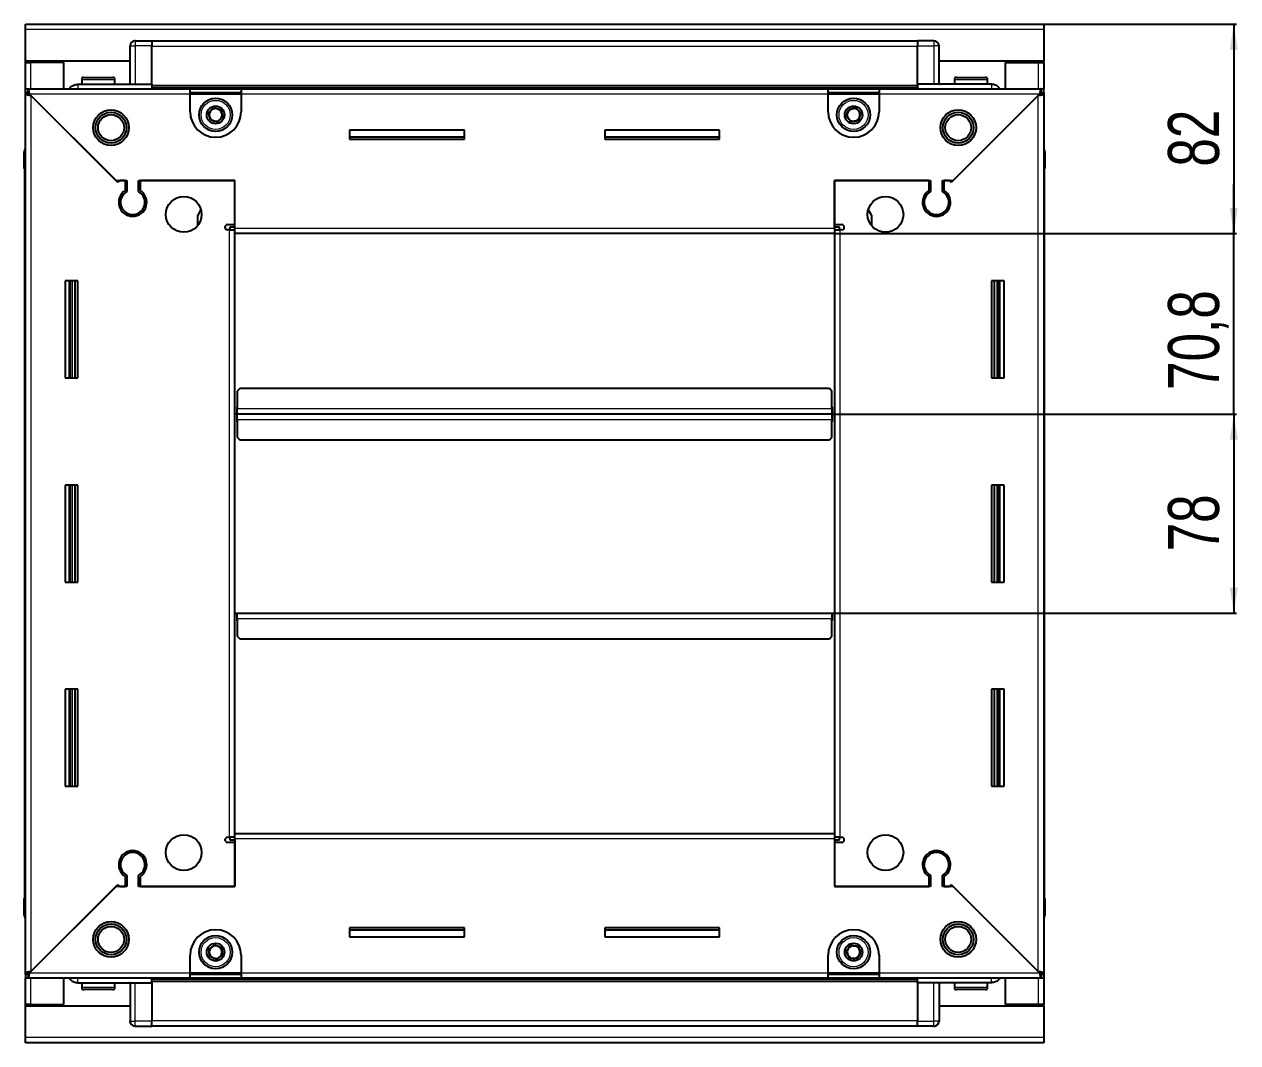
# Model space of a CAD drawing. Header units: millimetres. Extents: x 1021 to 2493, y 561 to 1511.
# Drawn here: x 2017.1 to 2492.7, y 943.2 to 1342.2 of the extents above; entities that cross this region are included whole.
import ezdxf

# ---------------------------------------------------------------- set-up
doc = ezdxf.new("R2010")
doc.units = ezdxf.units.MM
doc.layers.add('FORMAT', color=7, linetype='Continuous')
doc.styles.add('SLDTEXTSTYLE0', font='TXT', dxfattribs={"width": 0.75})
doc.dimstyles.new('SLDDIMSTYLE0', dxfattribs={"dimtxt": 20, "dimasz": 10, "dimexe": 0, "dimexo": 0.0625, "dimgap": 5, "dimtad": 2, "dimdec": 1, "dimrnd": 1e-09, "dimzin": 12, "dimdsep": 46, "dimtxsty": 'SLDTEXTSTYLE0', "dimsah": 1, "dimcen": 0.09, "dimadec": 0, "dimazin": 3, "dimtfac": 1, "dimtofl": 0, "dimtmove": 0, "dimatfit": 3, "dimfxl": 0, "dimfrac": 2, "dimtolj": 1, "dimtzin": 12, "dimarcsym": 0})
doc.dimstyles.new('SLDDIMSTYLE1', dxfattribs={"dimtxt": 20, "dimasz": 10, "dimexe": 0, "dimexo": 0.0625, "dimgap": 5, "dimtad": 2, "dimdec": 1, "dimrnd": 1e-09, "dimzin": 12, "dimdsep": 46, "dimtxsty": 'SLDTEXTSTYLE0', "dimsah": 1, "dimcen": 0.09, "dimadec": 0, "dimazin": 3, "dimtfac": 1, "dimtmove": 0, "dimatfit": 0, "dimfxl": 0, "dimfrac": 2, "dimtolj": 1, "dimtzin": 12, "dimarcsym": 0})

# ---------------------------------------------------------------- blocks, each defined once
blk = doc.blocks.new('_D_5')
at = {"layer": 'FORMAT'}
for p, q in [((2416.64, 1342.16), (2492.13, 1342.16)), ((2491.13, 1342.16), (2491.13, 1260.16)), ((2334.64, 1260.16), (2492.13, 1260.16))]:
    blk.add_line(p, q, dxfattribs=at)
for points in [[(2491.13, 1342.16), (2489.6, 1332.16), (2492.67, 1332.16)], [(2491.13, 1260.16), (2492.67, 1270.16), (2489.6, 1270.16)]]:
    blk.add_solid(points, dxfattribs=at)
at = {"layer": 'FORMAT', "insert": (2465.35, 1286.39), "char_height": 20, "attachment_point": 1, "rotation": 90, "style": 'SLDTEXTSTYLE0'}
blk.add_mtext('82', dxfattribs=at)
blk = doc.blocks.new('_D_6')
at = {"layer": 'FORMAT'}
for p, q in [((2491.13, 1260.16), (2491.13, 1279.39)), ((2334.64, 1260.16), (2492.13, 1260.16)), ((2491.13, 1189.41), (2491.13, 1260.16)), ((2333.64, 1189.41), (2492.13, 1189.41)), ((2491.13, 1189.41), (2491.13, 1170.18))]:
    blk.add_line(p, q, dxfattribs=at)
for points in [[(2491.13, 1260.16), (2492.67, 1270.16), (2489.6, 1270.16)], [(2491.13, 1189.41), (2489.6, 1179.41), (2492.67, 1179.41)]]:
    blk.add_solid(points, dxfattribs=at)
at = {"layer": 'FORMAT', "insert": (2465.35, 1198.93), "char_height": 20, "attachment_point": 1, "rotation": 90, "style": 'SLDTEXTSTYLE0'}
blk.add_mtext('70,8', dxfattribs=at)
blk = doc.blocks.new('_D_7')
at = {"layer": 'FORMAT'}
for p, q in [((2333.64, 1189.41), (2492.13, 1189.41)), ((2491.13, 1189.41), (2491.13, 1111.46)), ((2333.64, 1111.46), (2492.13, 1111.46))]:
    blk.add_line(p, q, dxfattribs=at)
for points in [[(2491.13, 1189.41), (2489.6, 1179.41), (2492.67, 1179.41)], [(2491.13, 1111.46), (2492.67, 1121.46), (2489.6, 1121.46)]]:
    blk.add_solid(points, dxfattribs=at)
at = {"layer": 'FORMAT', "insert": (2465.35, 1135.66), "char_height": 20, "attachment_point": 1, "rotation": 90, "style": 'SLDTEXTSTYLE0'}
blk.add_mtext('78', dxfattribs=at)

msp = doc.modelspace()

# ---------------------------------------------------------------- linework, layer by layer
at = {"color": 7, "linetype": 'Continuous', "lineweight": 25}
for p, q in [((2017.63, 1340.06), (2017.63, 1342.16)), ((2017.63, 1342.16), (2416.63, 1342.16)), ((2416.63, 1342.16), (2416.63, 1340.06)), ((2017.63, 1327.66), (2017.63, 1340.06)), ((2416.63, 1340.06), (2416.63, 1327.66)), ((2058.63, 1318.66), (2058.63, 1333.66)), ((2059.31, 1335.16), (2059.31, 1335.16)), ((2060.63, 1335.66), (2067.13, 1335.66)), ((2060.63, 1335.66), (2067.13, 1335.66)), ((2067.13, 1335.66), (2067.13, 1335.66)), ((2067.13, 1335.66), (2067.13, 1335.66)), ((2067.13, 1335.66), (2067.13, 1333.66)), ((2367.13, 1335.51), (2067.13, 1335.51)), ((2067.13, 1318.66), (2067.13, 1333.66)), ((2367.13, 1335.66), (2367.13, 1335.66)), ((2373.63, 1335.66), (2367.13, 1335.66)), ((2373.63, 1335.66), (2367.13, 1335.66)), ((2367.13, 1335.66), (2367.13, 1333.66)), ((2367.13, 1318.66), (2367.13, 1333.66)), ((2375.63, 1333.66), (2375.63, 1333.66)), ((2375.63, 1318.66), (2375.63, 1333.66)), ((2058.63, 1327.66), (2017.63, 1327.66)), ((2017.63, 1327.16), (2017.63, 1327.66)), ((2017.63, 1316.91), (2017.63, 1327.16)), ((2017.63, 1327.16), (2019.73, 1327.16)), ((2019.13, 1327.16), (2019.13, 1327.66)), ((2032.63, 1327.16), (2019.73, 1327.16)), ((2032.63, 1316.91), (2032.63, 1327.16)), ((2416.63, 1327.66), (2375.63, 1327.66)), ((2401.63, 1316.91), (2401.63, 1327.16)), ((2401.63, 1327.16), (2414.53, 1327.16)), ((2414.53, 1327.16), (2416.63, 1327.16)), ((2415.13, 1327.16), (2415.13, 1327.66)), ((2416.63, 1327.16), (2416.63, 1327.66)), ((2416.63, 1327.16), (2416.63, 1316.91)), ((2038.13, 1318.66), (2067.13, 1318.66)), ((2039.63, 1320.56), (2039.63, 1318.66)), ((2040.43, 1321.36), (2051.83, 1321.36)), ((2052.63, 1318.66), (2052.63, 1320.56)), ((2067.13, 1318.66), (2067.13, 1318.16)), ((2067.13, 1317.51), (2367.13, 1317.51)), ((2396.13, 1318.66), (2367.13, 1318.66)), ((2367.13, 1318.66), (2367.13, 1318.16)), ((2381.63, 1320.56), (2381.63, 1318.66)), ((2382.43, 1321.36), (2393.83, 1321.36)), ((2394.63, 1318.66), (2394.63, 1320.56)), ((2017.63, 1315.41), (2017.63, 1316.91)), ((2017.63, 1316.91), (2018.63, 1316.91)), ((2017.63, 1314.91), (2017.63, 1315.41)), ((2017.63, 1315.41), (2018.63, 1315.41)), ((2017.63, 970.41), (2017.63, 1314.91)), ((2019.13, 1314.91), (2017.63, 1314.91)), ((2018.63, 1315.41), (2018.63, 1316.91)), ((2018.63, 1316.91), (2082.13, 1316.91)), ((2019.23, 1314.81), (2053.13, 1280.91)), ((2053.83, 1280.21), (2019.73, 1314.31)), ((2082.13, 1314.81), (2082.13, 1316.91)), ((2082.13, 1316.91), (2102.13, 1316.91)), ((2082.13, 1315.41), (2102.13, 1315.41)), ((2082.13, 1307.91), (2082.13, 1314.81)), ((2102.13, 1316.91), (2102.13, 1314.81)), ((2102.13, 1316.91), (2332.13, 1316.91)), ((2102.13, 1314.81), (2102.13, 1307.91)), ((2332.13, 1314.81), (2332.13, 1316.91)), ((2332.13, 1316.91), (2352.13, 1316.91)), ((2332.13, 1315.41), (2352.13, 1315.41)), ((2332.13, 1307.91), (2332.13, 1314.81)), ((2352.13, 1316.91), (2352.13, 1314.81)), ((2352.13, 1316.91), (2415.63, 1316.91)), ((2352.13, 1314.81), (2352.13, 1307.91)), ((2414.53, 1314.31), (2380.43, 1280.21)), ((2381.13, 1280.91), (2415.03, 1314.81)), ((2415.13, 1314.91), (2416.63, 1314.91)), ((2415.63, 1315.41), (2415.63, 1316.91)), ((2415.63, 1316.91), (2416.63, 1316.91)), ((2415.63, 1315.41), (2416.63, 1315.41)), ((2416.63, 1315.41), (2416.63, 1316.91)), ((2416.63, 1315.41), (2416.63, 1314.91)), ((2416.63, 1314.91), (2416.63, 970.41)), ((2189.63, 1300.66), (2144.63, 1300.66)), ((2144.63, 1300.66), (2144.63, 1297.16)), ((2189.63, 1297.16), (2189.63, 1300.66)), ((2289.63, 1300.66), (2244.63, 1300.66)), ((2244.63, 1300.66), (2244.63, 1297.16)), ((2289.63, 1297.16), (2289.63, 1300.66)), ((2189.63, 1297.91), (2144.63, 1297.91)), ((2144.63, 1297.16), (2189.63, 1297.16)), ((2289.63, 1297.91), (2244.63, 1297.91)), ((2244.63, 1297.16), (2289.63, 1297.16)), ((2416.63, 1293.49), (2416.63, 1293.49)), ((2017.13, 1292.16), (2017.13, 1285.66)), ((2017.13, 1285.66), (2017.13, 1292.16)), ((2417.13, 1292.16), (2417.13, 1285.66)), ((2417.13, 1285.66), (2417.13, 1292.16)), ((2017.13, 1285.66), (2017.13, 1285.66)), ((2017.63, 1285.66), (2017.13, 1285.66)), ((2017.28, 1285.66), (2017.28, 999.66)), ((2416.63, 1285.66), (2417.13, 1285.66)), ((2416.98, 999.66), (2416.98, 1285.66)), ((2417.13, 1285.66), (2417.13, 1285.66)), ((2417.13, 1285.66), (2417.13, 1285.66)), ((2053.13, 1280.91), (2057.33, 1280.91)), ((2054.53, 1280.91), (2053.83, 1280.21)), ((2056.63, 1280.91), (2054.53, 1280.91)), ((2056.63, 1280.91), (2056.63, 1277.02)), ((2057.33, 1280.91), (2057.33, 1276.63)), ((2061.93, 1280.91), (2099.63, 1280.91)), ((2061.93, 1276.63), (2061.93, 1280.91)), ((2062.63, 1277.02), (2062.63, 1280.91)), ((2099.63, 1280.91), (2062.63, 1280.91)), ((2099.63, 1262.26), (2099.63, 1280.91)), ((2099.63, 1263.66), (2099.63, 1280.91)), ((2334.63, 1280.91), (2372.33, 1280.91)), ((2334.63, 1262.26), (2334.63, 1280.91)), ((2334.63, 1280.91), (2334.63, 1263.66)), ((2371.63, 1280.91), (2334.63, 1280.91)), ((2371.63, 1280.91), (2371.63, 1277.02)), ((2372.33, 1280.91), (2372.33, 1276.63)), ((2376.93, 1280.91), (2381.13, 1280.91)), ((2376.93, 1276.63), (2376.93, 1280.91)), ((2379.73, 1280.91), (2377.63, 1280.91)), ((2377.63, 1277.02), (2377.63, 1280.91)), ((2380.43, 1280.21), (2379.73, 1280.91)), ((2057.63, 1268.05), (2057.63, 1267.29)), ((2086.37, 1269.56), (2085.13, 1267.41)), ((2085.13, 1263.33), (2085.13, 1267.41)), ((2349.13, 1267.41), (2347.9, 1269.56)), ((2349.13, 1267.41), (2349.13, 1263.33)), ((2376.63, 1268.05), (2376.63, 1267.29)), ((2096.78, 1263.66), (2099.63, 1263.66)), ((2097.53, 1261.66), (2096.78, 1261.66)), ((2097.53, 1261.66), (2099.63, 1261.66)), ((2099.63, 1262.66), (2097.63, 1262.66)), ((2097.63, 1262.66), (2097.63, 1261.66)), ((2099.63, 1260.16), (2099.63, 1262.26)), ((2334.63, 1263.66), (2337.48, 1263.66)), ((2336.63, 1262.66), (2334.63, 1262.66)), ((2334.63, 1262.26), (2334.63, 1260.16)), ((2334.63, 1261.66), (2336.73, 1261.66)), ((2336.63, 1261.66), (2336.63, 1262.66)), ((2337.48, 1261.66), (2336.73, 1261.66)), ((2334.63, 1260.16), (2099.63, 1260.16)), ((2099.63, 1025.16), (2099.63, 1260.16)), ((2334.63, 1260.16), (2334.63, 1025.16)), ((2038.13, 1241.66), (2033.13, 1241.66)), ((2033.13, 1241.66), (2033.13, 1203.66)), ((2035.28, 1203.66), (2035.28, 1241.66)), ((2037.08, 1203.66), (2037.08, 1241.66)), ((2037.11, 1203.66), (2037.11, 1241.66)), ((2038.13, 1203.66), (2038.13, 1241.66)), ((2396.13, 1241.66), (2396.13, 1203.66)), ((2401.13, 1241.66), (2396.13, 1241.66)), ((2397.16, 1241.66), (2397.16, 1203.66)), ((2397.19, 1241.66), (2397.19, 1203.66)), ((2398.98, 1241.66), (2398.98, 1203.66)), ((2401.13, 1203.66), (2401.13, 1241.66)), ((2033.13, 1203.66), (2038.13, 1203.66)), ((2396.13, 1203.66), (2401.13, 1203.66)), ((2101.63, 1199.41), (2100.63, 1198.41)), ((2100.63, 1198.41), (2100.63, 1191.51)), ((2332.63, 1199.41), (2101.63, 1199.41)), ((2333.63, 1198.41), (2332.63, 1199.41)), ((2333.63, 1191.51), (2333.63, 1198.41)), ((2100.38, 1189.41), (2099.63, 1189.41)), ((2100.63, 1192.26), (2100.38, 1192.26)), ((2100.38, 1192.26), (2100.38, 1189.41)), ((2100.38, 1189.41), (2100.38, 1186.56)), ((2100.63, 1189.41), (2100.63, 1191.51)), ((2100.63, 1187.31), (2100.63, 1189.41)), ((2333.63, 1189.41), (2100.63, 1189.41)), ((2333.88, 1192.26), (2333.63, 1192.26)), ((2333.63, 1191.51), (2333.63, 1189.41)), ((2333.63, 1189.41), (2333.63, 1187.31)), ((2333.88, 1189.41), (2333.88, 1192.26)), ((2333.88, 1186.56), (2333.88, 1189.41)), ((2334.63, 1189.41), (2333.88, 1189.41)), ((2100.38, 1186.56), (2100.63, 1186.56)), ((2100.63, 1187.31), (2100.63, 1180.41)), ((2333.63, 1180.41), (2333.63, 1187.31)), ((2333.63, 1186.56), (2333.88, 1186.56)), ((2100.63, 1180.41), (2101.63, 1179.41)), ((2101.63, 1179.41), (2332.63, 1179.41)), ((2332.63, 1179.41), (2333.63, 1180.41)), ((2038.13, 1161.66), (2033.13, 1161.66)), ((2033.13, 1161.66), (2033.13, 1123.66)), ((2035.28, 1123.66), (2035.28, 1161.66)), ((2037.08, 1123.66), (2037.08, 1161.66)), ((2037.11, 1123.66), (2037.11, 1161.66)), ((2038.13, 1123.66), (2038.13, 1161.66)), ((2396.13, 1161.66), (2396.13, 1123.66)), ((2401.13, 1161.66), (2396.13, 1161.66)), ((2397.16, 1161.66), (2397.16, 1123.66)), ((2397.19, 1161.66), (2397.19, 1123.66)), ((2398.98, 1161.66), (2398.98, 1123.66)), ((2401.13, 1123.66), (2401.13, 1161.66)), ((2033.13, 1123.66), (2038.13, 1123.66)), ((2396.13, 1123.66), (2401.13, 1123.66)), ((2099.63, 1111.46), (2100.38, 1111.46)), ((2100.38, 1111.46), (2100.38, 1108.61)), ((2100.38, 1108.61), (2100.63, 1108.61)), ((2100.63, 1109.36), (2100.63, 1111.46)), ((2100.63, 1111.46), (2333.63, 1111.46)), ((2100.63, 1109.36), (2100.63, 1102.46)), ((2333.63, 1111.46), (2333.63, 1109.36)), ((2333.63, 1102.46), (2333.63, 1109.36)), ((2333.63, 1108.61), (2333.88, 1108.61)), ((2333.88, 1108.61), (2333.88, 1111.46)), ((2333.88, 1111.46), (2334.63, 1111.46)), ((2100.63, 1102.46), (2101.63, 1101.46)), ((2101.63, 1101.46), (2332.63, 1101.46)), ((2332.63, 1101.46), (2333.63, 1102.46)), ((2038.13, 1081.66), (2033.13, 1081.66)), ((2033.13, 1081.66), (2033.13, 1043.66)), ((2035.28, 1043.66), (2035.28, 1081.66)), ((2037.08, 1043.66), (2037.08, 1081.66)), ((2037.11, 1043.66), (2037.11, 1081.66)), ((2038.13, 1043.66), (2038.13, 1081.66)), ((2396.13, 1081.66), (2396.13, 1043.66)), ((2401.13, 1081.66), (2396.13, 1081.66)), ((2397.16, 1081.66), (2397.16, 1043.66)), ((2397.19, 1081.66), (2397.19, 1043.66)), ((2398.98, 1081.66), (2398.98, 1043.66)), ((2401.13, 1043.66), (2401.13, 1081.66)), ((2033.13, 1043.66), (2038.13, 1043.66)), ((2396.13, 1043.66), (2401.13, 1043.66)), ((2096.78, 1023.66), (2097.53, 1023.66)), ((2099.63, 1023.66), (2097.53, 1023.66)), ((2097.63, 1023.66), (2097.63, 1022.66)), ((2097.63, 1022.66), (2099.63, 1022.66)), ((2099.63, 1023.06), (2099.63, 1025.16)), ((2099.63, 1025.16), (2334.63, 1025.16)), ((2099.63, 1023.06), (2099.63, 1004.41)), ((2334.63, 1025.16), (2334.63, 1023.06)), ((2336.73, 1023.66), (2334.63, 1023.66)), ((2334.63, 1023.06), (2334.63, 1004.41)), ((2334.63, 1022.66), (2336.63, 1022.66)), ((2336.63, 1022.66), (2336.63, 1023.66)), ((2336.73, 1023.66), (2337.48, 1023.66)), ((2057.63, 1018.04), (2057.63, 1017.28)), ((2099.63, 1021.66), (2096.78, 1021.66)), ((2099.63, 1004.41), (2099.63, 1021.66)), ((2334.63, 1021.66), (2334.63, 1004.41)), ((2337.48, 1021.66), (2334.63, 1021.66)), ((2376.63, 1018.04), (2376.63, 1017.28)), ((2056.63, 1008.3), (2056.63, 1004.41)), ((2057.33, 1008.7), (2057.33, 1004.41)), ((2061.93, 1004.41), (2061.93, 1008.7)), ((2062.63, 1004.41), (2062.63, 1008.3)), ((2371.63, 1008.3), (2371.63, 1004.41)), ((2372.33, 1008.7), (2372.33, 1004.41)), ((2376.93, 1004.41), (2376.93, 1008.7)), ((2377.63, 1004.41), (2377.63, 1008.3)), ((2053.13, 1004.41), (2019.23, 970.51)), ((2019.73, 971.01), (2053.83, 1005.11)), ((2057.33, 1004.41), (2053.13, 1004.41)), ((2053.83, 1005.11), (2054.53, 1004.41)), ((2054.53, 1004.41), (2056.63, 1004.41)), ((2099.63, 1004.41), (2061.93, 1004.41)), ((2062.63, 1004.41), (2099.63, 1004.41)), ((2372.33, 1004.41), (2334.63, 1004.41)), ((2334.63, 1004.41), (2371.63, 1004.41)), ((2381.13, 1004.41), (2376.93, 1004.41)), ((2377.63, 1004.41), (2379.73, 1004.41)), ((2379.73, 1004.41), (2380.43, 1005.11)), ((2380.43, 1005.11), (2414.53, 971.01)), ((2415.03, 970.51), (2381.13, 1004.41)), ((2017.13, 993.16), (2017.13, 999.66)), ((2017.13, 999.66), (2017.13, 999.66)), ((2017.13, 999.66), (2017.13, 999.66)), ((2017.13, 999.66), (2017.13, 993.16)), ((2017.63, 999.66), (2017.13, 999.66)), ((2416.63, 999.66), (2417.13, 999.66)), ((2417.13, 999.66), (2417.13, 999.66)), ((2417.13, 993.16), (2417.13, 999.66)), ((2417.13, 999.66), (2417.13, 993.16)), ((2017.63, 991.84), (2017.63, 991.84)), ((2189.63, 988.16), (2144.63, 988.16)), ((2144.63, 988.16), (2144.63, 984.66)), ((2144.63, 987.41), (2189.63, 987.41)), ((2144.63, 984.66), (2189.63, 984.66)), ((2189.63, 984.66), (2189.63, 988.16)), ((2289.63, 988.16), (2244.63, 988.16)), ((2244.63, 988.16), (2244.63, 984.66)), ((2244.63, 987.41), (2289.63, 987.41)), ((2244.63, 984.66), (2289.63, 984.66)), ((2289.63, 984.66), (2289.63, 988.16)), ((2082.13, 970.51), (2082.13, 977.41)), ((2102.13, 977.41), (2102.13, 970.51)), ((2332.13, 970.51), (2332.13, 977.41)), ((2352.13, 977.41), (2352.13, 970.51)), ((2017.63, 969.91), (2017.63, 970.41)), ((2019.13, 970.41), (2017.63, 970.41)), ((2082.13, 968.41), (2082.13, 970.51)), ((2102.13, 970.51), (2102.13, 968.41)), ((2332.13, 968.41), (2332.13, 970.51)), ((2352.13, 970.51), (2352.13, 968.41)), ((2415.13, 970.41), (2416.63, 970.41)), ((2416.63, 970.41), (2416.63, 969.91)), ((2017.63, 969.91), (2017.63, 968.41)), ((2018.63, 969.91), (2017.63, 969.91)), ((2017.63, 958.16), (2017.63, 968.41)), ((2018.63, 968.41), (2017.63, 968.41)), ((2018.63, 969.91), (2018.63, 968.41)), ((2082.13, 968.41), (2018.63, 968.41)), ((2032.63, 958.16), (2032.63, 968.41)), ((2038.13, 966.66), (2067.13, 966.66)), ((2039.63, 966.66), (2039.63, 964.76)), ((2052.63, 964.76), (2052.63, 966.66)), ((2058.63, 966.66), (2058.63, 951.66)), ((2367.13, 967.81), (2067.13, 967.81)), ((2067.13, 966.66), (2067.13, 967.16)), ((2067.13, 966.66), (2067.13, 951.66)), ((2102.13, 969.91), (2082.13, 969.91)), ((2102.13, 968.41), (2082.13, 968.41)), ((2332.13, 968.41), (2102.13, 968.41)), ((2352.13, 969.91), (2332.13, 969.91)), ((2352.13, 968.41), (2332.13, 968.41)), ((2415.63, 968.41), (2352.13, 968.41)), ((2367.13, 966.66), (2367.13, 967.16)), ((2396.13, 966.66), (2367.13, 966.66)), ((2367.13, 966.66), (2367.13, 951.66)), ((2375.63, 966.66), (2375.63, 951.66)), ((2381.63, 966.66), (2381.63, 964.76)), ((2394.63, 964.76), (2394.63, 966.66)), ((2401.63, 958.16), (2401.63, 968.41)), ((2415.63, 969.91), (2415.63, 968.41)), ((2416.63, 969.91), (2415.63, 969.91)), ((2416.63, 968.41), (2415.63, 968.41)), ((2416.63, 969.91), (2416.63, 968.41)), ((2416.63, 968.41), (2416.63, 958.16)), ((2044.21, 963.96), (2040.43, 963.96)), ((2051.83, 963.96), (2044.21, 963.96)), ((2389.43, 963.96), (2382.43, 963.96)), ((2393.83, 963.96), (2389.43, 963.96)), ((2019.73, 958.16), (2017.63, 958.16)), ((2017.63, 957.66), (2017.63, 958.16)), ((2017.63, 945.26), (2017.63, 957.66)), ((2017.63, 957.66), (2058.63, 957.66)), ((2019.13, 957.66), (2019.13, 958.16)), ((2019.73, 958.16), (2032.63, 958.16)), ((2375.63, 957.66), (2416.63, 957.66)), ((2414.53, 958.16), (2401.63, 958.16)), ((2416.63, 958.16), (2414.53, 958.16)), ((2415.13, 957.66), (2415.13, 958.16)), ((2416.63, 957.66), (2416.63, 958.16)), ((2416.63, 957.66), (2416.63, 945.26)), ((2058.63, 951.66), (2058.63, 951.66)), ((2067.13, 949.66), (2067.13, 951.66)), ((2367.13, 949.66), (2367.13, 951.66)), ((2060.63, 949.66), (2067.13, 949.66)), ((2060.63, 949.66), (2067.13, 949.66)), ((2067.13, 949.81), (2367.13, 949.81)), ((2067.13, 949.66), (2067.13, 949.66)), ((2367.13, 949.66), (2367.13, 949.66)), ((2373.63, 949.66), (2367.13, 949.66)), ((2367.13, 949.66), (2367.13, 949.66)), ((2373.63, 949.66), (2367.13, 949.66)), ((2374.96, 950.16), (2374.96, 950.16)), ((2017.63, 943.16), (2017.63, 945.26)), ((2416.63, 943.16), (2017.63, 943.16)), ((2416.63, 945.26), (2416.63, 943.16))]:
    msp.add_line(p, q, dxfattribs=at)
at = {"color": 8, "linetype": 'Continuous', "lineweight": 18}
for p, q in [((2416.63, 1340.06), (2017.63, 1340.06)), ((2058.63, 1333.66), (2060.63, 1333.66)), ((2060.63, 1335.66), (2060.63, 1333.66)), ((2060.63, 1333.66), (2060.63, 1318.66)), ((2067.13, 1333.66), (2060.63, 1333.66)), ((2367.13, 1333.51), (2067.13, 1333.51)), ((2367.13, 1333.66), (2373.63, 1333.66)), ((2373.63, 1335.66), (2373.63, 1333.66)), ((2373.63, 1333.66), (2373.63, 1318.66)), ((2375.63, 1333.66), (2373.63, 1333.66)), ((2019.73, 1327.16), (2019.73, 1327.66)), ((2019.73, 1316.91), (2019.73, 1327.16)), ((2414.53, 1327.66), (2414.53, 1327.16)), ((2414.53, 1327.16), (2414.53, 1316.91)), ((2039.63, 1320.56), (2052.63, 1320.56)), ((2367.13, 1318.16), (2067.13, 1318.16)), ((2381.63, 1320.56), (2394.63, 1320.56)), ((2082.13, 1314.81), (2019.23, 1314.81)), ((2019.73, 1314.31), (2019.73, 971.01)), ((2367.13, 1316.93), (2067.13, 1316.93)), ((2082.13, 1314.81), (2102.13, 1314.81)), ((2332.13, 1314.81), (2102.13, 1314.81)), ((2332.13, 1314.81), (2352.13, 1314.81)), ((2415.03, 1314.81), (2352.13, 1314.81)), ((2414.53, 971.01), (2414.53, 1314.31)), ((2017.63, 1292.16), (2017.13, 1292.16)), ((2416.63, 1292.16), (2417.13, 1292.16)), ((2097.53, 1023.66), (2097.53, 1261.66)), ((2099.63, 1262.26), (2334.63, 1262.26)), ((2336.73, 1261.66), (2336.73, 1023.66)), ((2034.63, 1241.66), (2034.63, 1203.66)), ((2035.87, 1241.66), (2035.87, 1203.66)), ((2398.4, 1203.66), (2398.4, 1241.66)), ((2399.63, 1203.66), (2399.63, 1241.66)), ((2333.63, 1191.51), (2100.63, 1191.51)), ((2100.63, 1187.31), (2333.63, 1187.31)), ((2034.63, 1161.66), (2034.63, 1123.66)), ((2035.87, 1161.66), (2035.87, 1123.66)), ((2398.4, 1123.66), (2398.4, 1161.66)), ((2399.63, 1123.66), (2399.63, 1161.66)), ((2100.63, 1109.36), (2333.63, 1109.36)), ((2034.63, 1081.66), (2034.63, 1043.66)), ((2035.87, 1081.66), (2035.87, 1043.66)), ((2398.4, 1043.66), (2398.4, 1081.66)), ((2399.63, 1043.66), (2399.63, 1081.66)), ((2334.63, 1023.06), (2099.63, 1023.06)), ((2017.63, 993.16), (2017.13, 993.16)), ((2416.63, 993.16), (2417.13, 993.16)), ((2019.23, 970.51), (2082.13, 970.51)), ((2102.13, 970.51), (2082.13, 970.51)), ((2102.13, 970.51), (2332.13, 970.51)), ((2352.13, 970.51), (2332.13, 970.51)), ((2352.13, 970.51), (2415.03, 970.51)), ((2019.73, 958.16), (2019.73, 968.41)), ((2060.63, 951.66), (2060.63, 966.66)), ((2067.13, 968.4), (2367.13, 968.4)), ((2067.13, 967.16), (2367.13, 967.16)), ((2373.63, 951.66), (2373.63, 966.66)), ((2414.53, 968.41), (2414.53, 958.16)), ((2043.94, 964.76), (2039.63, 964.76)), ((2052.63, 964.76), (2043.94, 964.76)), ((2389.61, 964.76), (2381.63, 964.76)), ((2394.63, 964.76), (2389.61, 964.76)), ((2019.73, 957.66), (2019.73, 958.16)), ((2414.53, 958.16), (2414.53, 957.66)), ((2058.63, 951.66), (2060.63, 951.66)), ((2067.13, 951.66), (2060.63, 951.66)), ((2060.63, 949.66), (2060.63, 951.66)), ((2067.13, 951.81), (2367.13, 951.81)), ((2367.13, 951.66), (2373.63, 951.66)), ((2375.63, 951.66), (2373.63, 951.66)), ((2373.63, 949.66), (2373.63, 951.66)), ((2416.63, 945.26), (2017.63, 945.26))]:
    msp.add_line(p, q, dxfattribs=at)
at = {"color": 7, "linetype": 'Continuous', "lineweight": 25, "flags": 128}
msp.add_lwpolyline([(2058.78, 950.91), (2058.67, 951.27), (2058.63, 951.66)], dxfattribs=at)
at = {"color": 7, "linetype": 'Continuous', "lineweight": 25}
for centre, radius in [((2092.13, 1306.66), 6.5), ((2342.13, 1306.66), 6.5), ((2051.13, 1301.66), 7), ((2092.13, 1306.66), 3.46), ((2342.13, 1306.66), 3.46), ((2383.13, 1301.66), 7), ((2051.13, 1301.66), 6.02), ((2051.13, 1301.66), 5.1), ((2383.13, 1301.66), 6.03), ((2383.13, 1301.66), 5.1), ((2079.63, 1267.66), 7), ((2354.63, 1267.66), 7), ((2079.63, 1017.66), 7), ((2354.63, 1017.66), 7), ((2051.13, 983.66), 7), ((2051.13, 983.66), 6.03), ((2383.13, 983.66), 7), ((2383.13, 983.66), 6.02), ((2051.13, 983.66), 5.1), ((2092.13, 978.66), 6.5), ((2342.13, 978.66), 6.5), ((2383.13, 983.66), 5.1), ((2092.13, 978.66), 3.46), ((2342.13, 978.66), 3.46)]:
    msp.add_circle(centre, radius, dxfattribs=at)
at = {"color": 8, "linetype": 'Continuous', "lineweight": 18}
for centre in [(2092.13, 1306.66), (2342.13, 1306.66), (2092.13, 978.66), (2342.13, 978.66)]:
    msp.add_circle(centre, 5.7, dxfattribs=at)
at = {"color": 7, "linetype": 'Continuous', "lineweight": 25}
for centre, radius, start, end in [((2060.63, 1333.66), 2, 90, 180), ((2060.63, 1333.66), 2, 123.942, 131.4096), ((2060.63, 1333.66), 2, 90, 108.58), ((2373.63, 1333.66), 2, 0, 90), ((2373.63, 1333.66), 2, 0, 90), ((2040.43, 1320.56), 0.8, 90, 180), ((2051.83, 1320.56), 0.8, 0, 90), ((2058.43, 1318.86), 0.2, 270, 0), ((2375.83, 1318.86), 0.2, 180, 270), ((2382.43, 1320.56), 0.8, 90, 180), ((2393.83, 1320.56), 0.8, 0, 90), ((2092.13, 1307.91), 10, 180, 270), ((2092.13, 1306.66), 2.5, 134.0156, 194.0156), ((2092.13, 1306.66), 2.5, 74.0156, 134.0156), ((2092.13, 1307.91), 10, 270, 0), ((2092.13, 1306.66), 2.5, 14.0156, 74.0156), ((2342.13, 1307.91), 10, 180, 270), ((2342.13, 1306.66), 2.5, 100.1116, 160.1116), ((2342.13, 1306.66), 2.5, 40.1116, 100.1116), ((2342.13, 1307.91), 10, 270, 0), ((2342.13, 1306.66), 2.5, 340.1116, 40.1116), ((2092.13, 1306.66), 2.5, 194.0156, 254.0156), ((2092.13, 1306.66), 2.5, 254.0156, 314.0156), ((2092.13, 1306.66), 2.5, 314.0156, 14.0156), ((2342.13, 1306.66), 2.5, 160.1116, 220.1116), ((2342.13, 1306.66), 2.5, 220.1116, 280.1116), ((2342.13, 1306.66), 2.5, 280.1116, 340.1116), ((2019.13, 1292.16), 2, 138.5904, 180), ((2415.13, 1292.16), 2, 0, 41.3942), ((2059.63, 1272.41), 5.5, 123.0557, 56.9443), ((2059.63, 1272.41), 4.8, 118.631, 61.369), ((2374.63, 1272.41), 5.5, 123.0557, 56.9443), ((2374.63, 1272.41), 4.8, 118.631, 61.369), ((2096.78, 1262.66), 1, 90, 270), ((2337.48, 1262.66), 1, 270, 90), ((2096.78, 1022.66), 1, 90, 270), ((2337.48, 1022.66), 1, 270, 90), ((2059.63, 1012.91), 5.5, 303.0557, 236.9443), ((2059.63, 1012.91), 4.8, 298.631, 241.369), ((2374.63, 1012.91), 5.5, 303.0557, 236.9443), ((2374.63, 1012.91), 4.8, 298.631, 241.369), ((2019.13, 993.16), 2, 180, 199.5667), ((2019.13, 993.16), 2, 180, 221.3942), ((2019.13, 993.16), 2, 213.7845, 221.4096), ((2415.13, 993.16), 2, 318.5904, 0), ((2092.13, 977.41), 10, 90, 180), ((2092.13, 977.41), 10, 0, 90), ((2342.13, 977.41), 10, 90, 180), ((2342.13, 977.41), 10, 0, 90), ((2092.13, 978.66), 2.5, 127.474, 187.474), ((2092.13, 978.66), 2.5, 67.474, 127.474), ((2092.13, 978.66), 2.5, 7.474, 67.474), ((2342.13, 978.66), 2.5, 147.0424, 207.0424), ((2342.13, 978.66), 2.5, 87.0424, 147.0424), ((2342.13, 978.66), 2.5, 27.0424, 87.0424), ((2342.13, 978.66), 2.5, 327.0424, 27.0424), ((2092.13, 978.66), 2.5, 187.474, 247.474), ((2092.13, 978.66), 2.5, 247.474, 307.474), ((2092.13, 978.66), 2.5, 307.474, 7.474), ((2342.13, 978.66), 2.5, 207.0424, 267.0424), ((2342.13, 978.66), 2.5, 267.0424, 327.0424), ((2058.43, 966.46), 0.2, 0, 90), ((2375.83, 966.46), 0.2, 90, 180), ((2040.43, 964.76), 0.8, 180, 270), ((2051.83, 964.76), 0.8, 270, 360), ((2382.43, 964.76), 0.8, 180, 270), ((2393.83, 964.76), 0.8, 270, 360), ((2060.63, 951.66), 2, 180, 270), ((2373.63, 951.66), 2, 270, 0), ((2373.63, 951.66), 2, 311.4096, 360), ((2373.63, 951.66), 2, 270, 311.4096)]:
    msp.add_arc(centre, radius, start, end, dxfattribs=at)
for points, knots in [([(2034.92, 1316.91), (2035.04, 1317.11), (2035.43, 1317.76), (2036.58, 1318.47), (2037.62, 1318.6), (2038.13, 1318.66)], [0, 0, 0, 0, 0.18225, 0.591125, 1, 1, 1, 1]), ([(2067.13, 1318.66), (2067.13, 1318.63), (2067.13, 1318.55), (2067.13, 1317.93), (2067.13, 1317.35), (2067.13, 1316.96), (2067.13, 1316.93)], [0, 0, 0, 0, 0.324279, 0.648558, 0.972836, 1, 1, 1, 1]), ([(2367.13, 1318.66), (2367.13, 1318.63), (2367.13, 1318.55), (2367.13, 1317.93), (2367.13, 1317.37), (2367.13, 1317), (2367.13, 1316.99)], [0, 0, 0, 0, 0.330266, 0.660532, 0.990799, 1, 1, 1, 1]), ([(2399.35, 1316.91), (2399.23, 1317.11), (2398.84, 1317.76), (2397.69, 1318.47), (2396.65, 1318.6), (2396.13, 1318.66)], [0, 0, 0, 0, 0.18225, 0.591125, 1, 1, 1, 1]), ([(2017.63, 1314.91), (2017.66, 1314.87), (2017.71, 1314.78), (2018.11, 1314.64), (2018.66, 1314.51), (2019.24, 1314.4), (2019.61, 1314.34), (2019.73, 1314.31)], [0, 0, 0, 0, 0.230255, 0.448522, 0.666786, 0.88505, 1, 1, 1, 1]), ([(2019.23, 1314.81), (2019.19, 1315.07), (2019.1, 1315.56), (2018.96, 1316.2), (2018.83, 1316.67), (2018.72, 1316.89), (2018.66, 1316.91), (2018.63, 1316.91)], [0, 0, 0, 0, 0.230255, 0.448522, 0.666786, 0.88505, 1, 1, 1, 1]), ([(2414.53, 1314.31), (2414.79, 1314.36), (2415.28, 1314.45), (2415.92, 1314.58), (2416.39, 1314.71), (2416.61, 1314.82), (2416.63, 1314.89), (2416.63, 1314.91)], [0, 0, 0, 0, 0.230255, 0.448522, 0.666786, 0.88505, 1, 1, 1, 1]), ([(2415.63, 1316.91), (2415.59, 1316.89), (2415.5, 1316.84), (2415.36, 1316.44), (2415.23, 1315.88), (2415.12, 1315.3), (2415.06, 1314.94), (2415.03, 1314.81)], [0, 0, 0, 0, 0.230255, 0.448522, 0.666786, 0.88505, 1, 1, 1, 1]), ([(2089.36, 1307.46), (2089.73, 1307.82), (2090.42, 1308.49), (2091.11, 1309.15), (2091.43, 1309.46)], [0, 0, 0, 0, 0.5346859, 1, 1, 1, 1]), ([(2091.43, 1309.46), (2091.93, 1309.32), (2092.86, 1309.06), (2093.78, 1308.79), (2094.21, 1308.67)], [0, 0, 0, 0, 0.534686, 1, 1, 1, 1]), ([(2094.21, 1308.67), (2094.24, 1308.55), (2094.39, 1307.97), (2094.63, 1307), (2094.83, 1306.2), (2094.91, 1305.87)], [0, 0, 0, 0, 0.133125, 0.637099, 1, 1, 1, 1]), ([(2339.29, 1306.16), (2339.33, 1306.27), (2339.54, 1306.84), (2339.88, 1307.77), (2340.16, 1308.55), (2340.27, 1308.87)], [0, 0, 0, 0, 0.133125, 0.637099, 1, 1, 1, 1]), ([(2340.27, 1308.87), (2340.78, 1308.96), (2341.73, 1309.13), (2342.68, 1309.3), (2343.12, 1309.38)], [0, 0, 0, 0, 0.534686, 1, 1, 1, 1]), ([(2343.12, 1309.38), (2343.45, 1308.98), (2344.07, 1308.25), (2344.69, 1307.51), (2344.98, 1307.17)], [0, 0, 0, 0, 0.5346859, 1, 1, 1, 1]), ([(2090.06, 1304.66), (2089.97, 1304.99), (2089.77, 1305.79), (2089.53, 1306.76), (2089.39, 1307.34), (2089.36, 1307.46)], [0, 0, 0, 0, 0.362901, 0.866875, 1, 1, 1, 1]), ([(2092.83, 1303.86), (2092.34, 1304.01), (2091.41, 1304.27), (2090.49, 1304.54), (2090.06, 1304.66)], [0, 0, 0, 0, 0.534686, 1, 1, 1, 1]), ([(2094.91, 1305.87), (2094.54, 1305.51), (2093.84, 1304.84), (2093.15, 1304.17), (2092.83, 1303.86)], [0, 0, 0, 0, 0.534686, 1, 1, 1, 1]), ([(2341.15, 1303.95), (2340.82, 1304.34), (2340.2, 1305.08), (2339.58, 1305.82), (2339.29, 1306.16)], [0, 0, 0, 0, 0.534686, 1, 1, 1, 1]), ([(2343.99, 1304.46), (2343.49, 1304.37), (2342.54, 1304.2), (2341.59, 1304.03), (2341.15, 1303.95)], [0, 0, 0, 0, 0.534686, 1, 1, 1, 1]), ([(2344.98, 1307.17), (2344.86, 1306.85), (2344.58, 1306.07), (2344.24, 1305.14), (2344.04, 1304.57), (2343.99, 1304.46)], [0, 0, 0, 0, 0.362901, 0.866875, 1, 1, 1, 1]), ([(2089.47, 979.77), (2089.57, 979.85), (2090.04, 980.21), (2090.83, 980.82), (2091.48, 981.32), (2091.76, 981.53)], [0, 0, 0, 0, 0.133125, 0.637099, 1, 1, 1, 1]), ([(2089.84, 976.91), (2089.78, 977.42), (2089.65, 978.38), (2089.53, 979.33), (2089.47, 979.77)], [0, 0, 0, 0, 0.534686, 1, 1, 1, 1]), ([(2091.76, 981.53), (2092.23, 981.33), (2093.13, 980.96), (2094.01, 980.59), (2094.42, 980.42)], [0, 0, 0, 0, 0.5346859, 1, 1, 1, 1]), ([(2094.42, 980.42), (2094.49, 979.91), (2094.62, 978.95), (2094.74, 978), (2094.8, 977.56)], [0, 0, 0, 0, 0.534686, 1, 1, 1, 1]), ([(2339.25, 978.81), (2339.53, 979.25), (2340.06, 980.06), (2340.58, 980.86), (2340.82, 981.24)], [0, 0, 0, 0, 0.5346859, 1, 1, 1, 1]), ([(2340.82, 981.24), (2340.95, 981.23), (2341.54, 981.2), (2342.54, 981.15), (2343.36, 981.1), (2343.7, 981.09)], [0, 0, 0, 0, 0.133125, 0.637099, 1, 1, 1, 1]), ([(2343.7, 981.09), (2343.94, 980.63), (2344.38, 979.77), (2344.81, 978.91), (2345.02, 978.52)], [0, 0, 0, 0, 0.534686, 1, 1, 1, 1]), ([(2092.51, 975.8), (2092.03, 976), (2091.14, 976.37), (2090.26, 976.74), (2089.84, 976.91)], [0, 0, 0, 0, 0.534686, 1, 1, 1, 1]), ([(2094.8, 977.56), (2094.53, 977.35), (2093.87, 976.85), (2093.08, 976.24), (2092.61, 975.88), (2092.51, 975.8)], [0, 0, 0, 0, 0.362901, 0.866875, 1, 1, 1, 1]), ([(2340.56, 976.24), (2340.33, 976.7), (2339.89, 977.56), (2339.45, 978.42), (2339.25, 978.81)], [0, 0, 0, 0, 0.534686, 1, 1, 1, 1]), ([(2343.45, 976.09), (2343.1, 976.11), (2342.28, 976.15), (2341.29, 976.2), (2340.69, 976.24), (2340.56, 976.24)], [0, 0, 0, 0, 0.3629006, 0.8668753, 1, 1, 1, 1]), ([(2345.02, 978.52), (2344.74, 978.08), (2344.21, 977.27), (2343.69, 976.47), (2343.45, 976.09)], [0, 0, 0, 0, 0.534686, 1, 1, 1, 1]), ([(2019.73, 971.01), (2019.48, 970.97), (2018.99, 970.88), (2018.35, 970.74), (2017.88, 970.61), (2017.66, 970.5), (2017.64, 970.44), (2017.63, 970.41)], [0, 0, 0, 0, 0.2302553, 0.4485219, 0.6667858, 0.8850496, 1, 1, 1, 1]), ([(2018.63, 968.41), (2018.68, 968.44), (2018.77, 968.49), (2018.9, 968.89), (2019.03, 969.44), (2019.14, 970.02), (2019.21, 970.39), (2019.23, 970.51)], [0, 0, 0, 0, 0.230255, 0.448522, 0.666786, 0.88505, 1, 1, 1, 1]), ([(2416.63, 970.41), (2416.61, 970.46), (2416.56, 970.55), (2416.16, 970.68), (2415.6, 970.81), (2415.02, 970.92), (2414.66, 970.99), (2414.53, 971.01)], [0, 0, 0, 0, 0.230255, 0.448522, 0.666786, 0.88505, 1, 1, 1, 1]), ([(2415.03, 970.51), (2415.08, 970.26), (2415.17, 969.77), (2415.3, 969.13), (2415.43, 968.66), (2415.54, 968.44), (2415.61, 968.42), (2415.63, 968.41)], [0, 0, 0, 0, 0.230255, 0.448522, 0.666786, 0.88505, 1, 1, 1, 1]), ([(2034.92, 968.41), (2035.04, 968.21), (2035.43, 967.57), (2036.58, 966.86), (2037.62, 966.73), (2038.13, 966.66)], [0, 0, 0, 0, 0.18225, 0.591125, 1, 1, 1, 1]), ([(2067.13, 966.66), (2067.13, 966.7), (2067.13, 966.78), (2067.13, 967.4), (2067.13, 967.96), (2067.13, 968.33), (2067.13, 968.34)], [0, 0, 0, 0, 0.330266, 0.660532, 0.990799, 1, 1, 1, 1]), ([(2367.13, 966.66), (2367.13, 966.7), (2367.13, 966.78), (2367.13, 967.4), (2367.13, 967.96), (2367.13, 968.33), (2367.13, 968.34)], [0, 0, 0, 0, 0.330267, 0.660534, 0.990802, 1, 1, 1, 1]), ([(2399.35, 968.41), (2399.23, 968.21), (2398.84, 967.57), (2397.69, 966.86), (2396.65, 966.73), (2396.13, 966.66)], [0, 0, 0, 0, 0.1822499, 0.5911249, 1, 1, 1, 1])]:
    msp.add_open_spline(points, degree=3, knots=knots, dxfattribs=at)
at = {"color": 8, "linetype": 'Continuous', "lineweight": 18}
for points, knots in [([(2038.13, 1318.66), (2038.13, 1318.62), (2038.13, 1318.54), (2038.13, 1318.11), (2038.13, 1317.65), (2038.13, 1317.24), (2038.13, 1316.97), (2038.13, 1316.91)], [0, 0, 0, 0, 0.359753, 0.553414, 0.751185, 0.948956, 1, 1, 1, 1]), ([(2396.13, 1318.66), (2396.13, 1318.62), (2396.13, 1318.54), (2396.13, 1318.11), (2396.13, 1317.65), (2396.13, 1317.24), (2396.13, 1316.97), (2396.13, 1316.91)], [0, 0, 0, 0, 0.3597529, 0.5534142, 0.7511852, 0.9489563, 1, 1, 1, 1]), ([(2038.13, 966.66), (2038.13, 966.71), (2038.13, 966.78), (2038.13, 967.22), (2038.13, 967.67), (2038.13, 968.09), (2038.13, 968.36), (2038.13, 968.41)], [0, 0, 0, 0, 0.359753, 0.553414, 0.751185, 0.948956, 1, 1, 1, 1]), ([(2396.13, 966.66), (2396.13, 966.71), (2396.13, 966.78), (2396.13, 967.22), (2396.13, 967.67), (2396.13, 968.09), (2396.13, 968.36), (2396.13, 968.41)], [0, 0, 0, 0, 0.3597529, 0.5534142, 0.7511852, 0.9489563, 1, 1, 1, 1])]:
    msp.add_open_spline(points, degree=3, knots=knots, dxfattribs=at)
at = {"color": 7, "linetype": 'Continuous', "lineweight": 25}
for points in [[(2019.23, 1314.81), (2019.18, 1314.89), (2019.08, 1315.05), (2018.93, 1315.25), (2018.78, 1315.39), (2018.68, 1315.41), (2018.63, 1315.41)], [(2019.13, 1314.91), (2019.14, 1314.86), (2019.16, 1314.76), (2019.3, 1314.61), (2019.5, 1314.46), (2019.66, 1314.36), (2019.73, 1314.31)], [(2414.53, 1314.31), (2414.61, 1314.36), (2414.77, 1314.46), (2414.97, 1314.61), (2415.11, 1314.76), (2415.12, 1314.86), (2415.13, 1314.91)], [(2415.63, 1315.41), (2415.58, 1315.41), (2415.48, 1315.39), (2415.33, 1315.25), (2415.18, 1315.05), (2415.08, 1314.89), (2415.03, 1314.81)], [(2018.63, 969.91), (2018.68, 969.92), (2018.78, 969.94), (2018.93, 970.08), (2019.08, 970.28), (2019.18, 970.44), (2019.23, 970.51)], [(2019.73, 971.01), (2019.66, 970.96), (2019.5, 970.86), (2019.3, 970.71), (2019.16, 970.56), (2019.14, 970.46), (2019.13, 970.41)], [(2415.13, 970.41), (2415.12, 970.46), (2415.11, 970.56), (2414.97, 970.71), (2414.77, 970.86), (2414.61, 970.96), (2414.53, 971.01)], [(2415.03, 970.51), (2415.08, 970.44), (2415.18, 970.28), (2415.33, 970.08), (2415.48, 969.94), (2415.58, 969.92), (2415.63, 969.91)]]:
    msp.add_open_spline(points, degree=3, dxfattribs=at)

# ---------------------------------------------------------------- dimensions: what is measured, and where the dimension line sits
at = {"layer": 'FORMAT'}
for base, p1, p2, dimstyle, picture, middle in [((2491.13, 1260.16), (2416.63, 1342.16), (2334.63, 1260.16), 'SLDDIMSTYLE0', '_D_5', (2491.13, 1301.16)), ((2491.13415805, 1260.16403824), (2333.63380115, 1189.41403824), (2334.63380115, 1260.16403824), 'SLDDIMSTYLE1', '_D_6', (2491.13415805, 1224.78903824)), ((2491.13415805, 1111.46403824), (2333.63380115, 1189.41403824), (2333.63380115, 1111.46403824), 'SLDDIMSTYLE0', '_D_7', (2491.13415805, 1150.43903824))]:
    dim = msp.add_linear_dim(base=base, p1=p1, p2=p2, angle=90, dimstyle=dimstyle, dxfattribs=at)
    dim.commit()
    dim.dimension.update_dxf_attribs({"geometry": picture, "text_midpoint": middle, "dimtype": 160})

doc.saveas('drawing.dxf')
